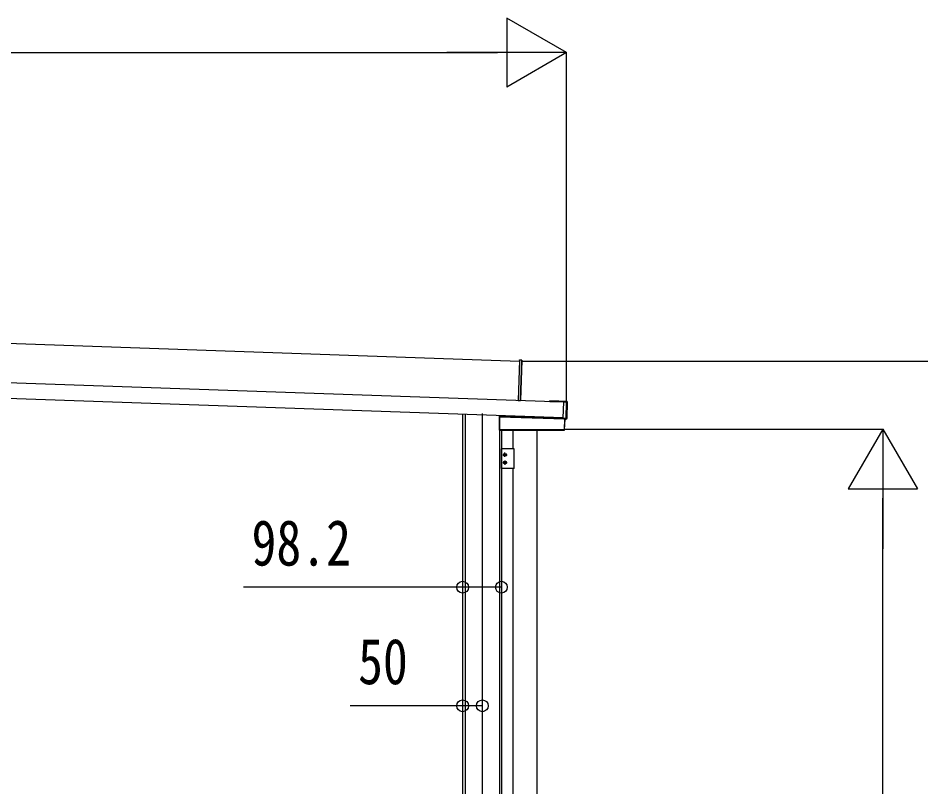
# Model space of a CAD drawing. Units: millimetres, scale not verified. Extents: x -14718 to 14718, y -10395 to 10395.
# Drawn here: x 6890 to 9174, y -6053 to -4108 of the extents above; entities that cross this region are included whole.
import ezdxf
from ezdxf.enums import TextEntityAlignment as Align

# ---------------------------------------------------------------- set-up
doc = ezdxf.new("R2010")
doc.units = ezdxf.units.MM
doc.header["$LTSCALE"] = 50
for name, color, linetype in [('0-3_YKK_12', 2, 'Continuous'), ('0-4_YKK_A1', 4, 'Continuous'), ('0-5_YKK_D', 6, 'Continuous')]:
    doc.layers.add(name, color=color, linetype=linetype)
doc.styles.add('ＭＳ ゴシック', font='')
doc.styles.get('ＭＳ ゴシック').set_extended_font_data('MS Gothic')

msp = doc.modelspace()

# ---------------------------------------------------------------- linework, layer by layer
at = {"layer": '0-3_YKK_12'}
msp.add_line((8064.57, -7900), (8064.57, -5108.51), dxfattribs=at)
at = {"layer": '0-4_YKK_A1'}
for p, q in [((3019.84, -4796.03), (8158.7, -4975.48)), ((8270.64, -5079.45), (2475.99, -4877.1)), ((8269.25, -5119.43), (2474.6, -4917.07)), ((8158.79, -4972.98), (8155.23, -5074.92)), ((8158.79, -4972.98), (8158.81, -4972.48)), ((8164.31, -4973.51), (8158.79, -4972.98)), ((8158.81, -4972.48), (8164.32, -4973.01)), ((8164.77, -4973.53), (8161.21, -5075.47)), ((8155.21, -5075.42), (8155.23, -5074.92)), ((8155.23, -5074.92), (8160.75, -5075.45)), ((8160.75, -5075.45), (8161.21, -5075.47)), ((8241.68, -5077.94), (8241.75, -5075.94)), ((8247.67, -5078.15), (8247.74, -5076.15)), ((8247.74, -5076.15), (8257.74, -5076.5)), ((8257.67, -5078.5), (8257.74, -5076.5)), ((8257.74, -5076.5), (8263.73, -5076.71)), ((8263.66, -5078.7), (8263.73, -5076.71)), ((8263.73, -5076.71), (8277.23, -5077.18)), ((8277.7, -5079.16), (8270.66, -5078.91)), ((8270.68, -5078.41), (8270.69, -5078.06)), ((8271.89, -5078.1), (8270.69, -5078.06)), ((8270.69, -5078.06), (8270.69, -5078.06)), ((8271.89, -5078.1), (8270.69, -5078.06)), ((8271.89, -5078.1), (8271.89, -5078.1)), ((8272.23, -5077), (8272.19, -5078.1)), ((8272.49, -5078.01), (8278.19, -5078.21)), ((8272.49, -5078.01), (8272.49, -5078.09)), ((8276.26, -5120.21), (8277.7, -5079.16)), ((8278.2, -5079.17), (8276.76, -5120.23)), ((8278.67, -5078.73), (8277.21, -5120.71)), ((8278.2, -5079.17), (8277.7, -5079.16)), ((8277.71, -5078.66), (8278.19, -5078.21)), ((8278.67, -5078.73), (8278.2, -5079.17)), ((8278.76, -5119.26), (8280.12, -5080.28)), ((8014.57, -5110.53), (8014.57, -7347.5)), ((8021.43, -5110.77), (8021.43, -7847.5)), ((8107.77, -5115.78), (8107.77, -5113.79)), ((8108.42, -5115.79), (8108.42, -5113.81)), ((8107.27, -5116.28), (8107.27, -5149.76)), ((8107.27, -5116.28), (8107.65, -5116.29)), ((8107.95, -5115.99), (8107.57, -5115.98)), ((8107.65, -5116.29), (8107.95, -5116.29)), ((8107.65, -5116.29), (8107.65, -5149.38)), ((8107.95, -5116.29), (8107.96, -5115.99)), ((8107.96, -5115.99), (8270.76, -5121.68)), ((8108.12, -5115.79), (8108.42, -5115.79)), ((8108.12, -5115.8), (8108.42, -5115.81)), ((8270.26, -5121.46), (8108.42, -5115.81)), ((8269.21, -5120.46), (8269.2, -5120.81)), ((8269.2, -5120.81), (8270.4, -5120.86)), ((8269.2, -5120.81), (8269.2, -5120.81)), ((8269.2, -5120.81), (8270.4, -5120.86)), ((8270.28, -5120.85), (8270.26, -5121.46)), ((8270.56, -5121.47), (8270.26, -5121.46)), ((8270.4, -5120.86), (8270.4, -5120.86)), ((8270.56, -5121.47), (8270.58, -5120.86)), ((8270.67, -5121.66), (8270.7, -5120.86)), ((8270.67, -5121.66), (8270.7, -5120.87)), ((8272.78, -5121.75), (8270.76, -5121.68)), ((8271, -5120.91), (8270.99, -5120.99)), ((8276.69, -5121.19), (8270.99, -5120.99)), ((8272.48, -5149.77), (8273.44, -5122.07)), ((8272.78, -5121.75), (8272.76, -5122.05)), ((8273.15, -5121.76), (8272.78, -5121.75)), ((8273.06, -5122.06), (8273.44, -5122.07)), ((8275.66, -5122.15), (8273.44, -5122.07)), ((8276.69, -5121.19), (8276.25, -5120.71)), ((8276.76, -5120.23), (8276.26, -5120.21)), ((8276.76, -5120.23), (8277.21, -5120.71)), ((8107.65, -5149.38), (8107.27, -5149.76)), ((8107.57, -5150.06), (8107.95, -5149.68)), ((8107.57, -5150.06), (8272.18, -5150.06)), ((8107.95, -5149.38), (8107.65, -5149.38)), ((8107.7, -5150.06), (8107.7, -7847.5)), ((8271.81, -5149.38), (8107.95, -5149.38)), ((8107.95, -5149.38), (8107.95, -5149.68)), ((8107.95, -5149.68), (8271.81, -5149.68)), ((8112.77, -5150.06), (8112.77, -7347.5)), ((8142.7, -5197.5), (8142.7, -5150.06)), ((8202.9, -7237.5), (8202.9, -5150.06)), ((8271.81, -5149.38), (8271.81, -5149.68)), ((8271.81, -5149.38), (8272.11, -5149.39)), ((8271.81, -5149.68), (8272.18, -5150.06)), ((8272.48, -5149.77), (8272.11, -5149.39)), ((8145.37, -5197.5), (8113.07, -5197.5)), ((8113.07, -5247.5), (8113.07, -5197.5)), ((8145.37, -5247.5), (8145.37, -5197.5)), ((8116.27, -5212.5), (8127.27, -5212.5)), ((8121.77, -5218), (8121.77, -5207)), ((8121.77, -5227), (8121.77, -5238)), ((8123, -5212.91), (8123.82, -5212.91)), ((8145.37, -5247.5), (8113.07, -5247.5)), ((8116.27, -5232.5), (8127.27, -5232.5)), ((8123, -5232.09), (8123.82, -5232.09)), ((8142.7, -6177.5), (8142.7, -5247.5))]:
    msp.add_line(p, q, dxfattribs=at)
for points in [[(8160.75, -5075.45), (8164.31, -4973.51), (8164.77, -4973.53)], [(8235.25, -5075.71), (8235.18, -5077.71), (8270.42, -5078.94)], [(8235.25, -5075.71), (8241.75, -5075.94), (8247.74, -5076.15)], [(8269.21, -5120.46), (8269.23, -5119.97), (8270.66, -5078.91), (8270.68, -5078.41)], [(8270.68, -5078.41), (8277.71, -5078.66), (8277.7, -5079.16)], [(8272.49, -5078.09), (8272.43, -5078.09), (8272.39, -5078.1)], [(8108.12, -5113.8), (8108.12, -5115.79), (8107.77, -5115.78)], [(8107.95, -5149.38), (8107.95, -5116.29), (8272.76, -5122.05), (8271.81, -5149.38)], [(8269.23, -5119.97), (8276.26, -5120.21), (8276.25, -5120.71), (8269.21, -5120.46)], [(8270.91, -5120.9), (8270.94, -5120.91), (8271, -5120.91)], [(8272.11, -5149.39), (8273.06, -5122.06), (8272.76, -5122.05)], [(8120.54, -5212.09), (8119.72, -5212.09), (8119.72, -5212.91), (8120.54, -5212.91)], [(8122.18, -5211.27), (8122.18, -5210.45), (8121.36, -5210.45), (8121.36, -5211.27)], [(8121.36, -5213.73), (8121.36, -5214.55), (8122.18, -5214.55), (8122.18, -5213.73)], [(8123.82, -5212.91), (8123.82, -5212.09), (8123, -5212.09)], [(8120.54, -5232.91), (8119.72, -5232.91), (8119.72, -5232.09), (8120.54, -5232.09)], [(8121.36, -5231.27), (8121.36, -5230.45), (8122.18, -5230.45), (8122.18, -5231.27)], [(8122.18, -5233.73), (8122.18, -5234.55), (8121.36, -5234.55), (8121.36, -5233.73)], [(8123.82, -5232.09), (8123.82, -5232.91), (8123, -5232.91)]]:
    msp.add_lwpolyline(points, dxfattribs=at)
for centre in [(8121.77, -5212.5), (8121.77, -5232.5)]:
    msp.add_circle(centre, 3.5, dxfattribs=at)
for centre, radius, start, end in [((8162.26, -4973.19), 2.07, 351.06854, 4.93146), ((8164.27, -4973.51), 0.5, 358, 84.5), ((8272.13, -5074.1), 4.01, 266.55184, 273.90119), ((8277.12, -5080.18), 3, 358, 88), ((8277.7, -5079.16), 0.501, 358.24971, 87.75029), ((8107.95, -5116.29), 0.3, 88.05611, 180.04719), ((8107.95, -5116.29), 0.3, 88.19064, 179.87538), ((8107.95, -5116.29), 0.3, 90.16173, 180.04449), ((8107.95, -5116.15), 0.159, 86.02272, 89.97728), ((8270.38, -5124.56), 3.71, 81.82188, 89.76035), ((8270.76, -5121.48), 0.2, 178, 268), ((8272.76, -5122.05), 0.3, 357.94657, 87.94647), ((8275.76, -5119.15), 3, 268, 358), ((8276.26, -5120.21), 0.501, 268.24971, 357.75029), ((8107.95, -5149.38), 0.301, 180.24971, 269.75029), ((8271.81, -5149.38), 0.301, 270.23913, 357.76087), ((8120.54, -5211.27), 0.82, 270, 0), ((8120.54, -5213.73), 0.82, 0, 90), ((8123, -5211.27), 0.82, 180, 270), ((8123, -5213.73), 0.82, 90, 180), ((8120.54, -5231.27), 0.82, 270, 0), ((8120.54, -5233.73), 0.82, 0, 90), ((8123, -5231.27), 0.82, 180, 270), ((8123, -5233.73), 0.82, 90, 180)]:
    msp.add_arc(centre, radius, start, end, dxfattribs=at)
for centre, major_axis, ratio, start_param, end_param in [((8160.72, -5075.45), (-0.013, 0.504), 0.060033, 4.3753319, 4.7012916), ((8271.89, -5078.07), (0.6, -0.021), 0.061163, 4.712389, 6.2831853), ((8272.48, -5078.31), (-0.01, -0.3), 0.998135, 3.1415927, 3.9545103), ((8278.17, -5078.71), (0.367, 0.342), 0.99628, 5.4996506, 7.06672), ((8107.57, -5116.28), (-0.3, 0.01), 0.998133, 4.7490956, 6.3180268), ((8107.57, -5115.78), (-0.2, 0.007), 0.998133, 1.607503, 3.1764341), ((8107.65, -5115.79), (0, 0.5), 0.061125, 3.1027435, 3.1394501), ((8107.95, -5115.79), (0.007, 0.2), 0.854479, 3.1782993, 4.712389), ((8107.95, -5115.79), (0.47, -0.016), 0.425228, 4.7490956, 6.2831853), ((8107.95, -5115.79), (-0.011, 0.2), 0.151815, 3.0913179, 3.1280246), ((8107.92, -5115.79), (0.201, -0.007), 0.992577, 6.2831853, 6.3180268), ((8107.92, -5115.79), (-0.501, 0.017), 0.998133, 3.1415927, 3.1764341), ((8270.76, -5121.48), (0.5, -0.017), 0.4, 3.1415927, 4.712389), ((8270.4, -5120.89), (0.6, -0.021), 0.061163, 6.2831853, 7.8539816), ((8271, -5120.69), (-0.01, -0.3), 0.998135, 5.4691958, 6.2831853), ((8273.14, -5122.06), (0.3, -0.01), 0.998135, 0, 1.5707963), ((8276.71, -5120.69), (0.342, -0.367), 0.99628, 5.4996506, 7.06672), ((8107.57, -5149.76), (0.213, 0.213), 0.99628, 2.358058, 3.9251274), ((8272.18, -5149.76), (-0.209, 0.217), 0.996405, 2.3754474, 3.9077379)]:
    msp.add_ellipse(centre, major_axis=major_axis, ratio=ratio, start_param=start_param, end_param=end_param, dxfattribs=at)
at = {"layer": '0-5_YKK_D'}
for p, q in [((8277.57, -4195.5), (8126.02, -4108)), ((8126.02, -4108), (8126.02, -4283)), ((2642.57, -4195.5), (8102.57, -4195.5)), ((8277.57, -4195.5), (7974.46, -4195.5)), ((8277.57, -4195.5), (8126.02, -4283)), ((8277.57, -5079.18), (8277.57, -4194.5)), ((8164.22, -4975.5), (9878.57, -4975.5)), ((8270.77, -5147.5), (9078.57, -5147.5)), ((9077.57, -5147.5), (8990.07, -5299.05)), ((9077.57, -5147.5), (9165.07, -5299.05)), ((9077.57, -5147.5), (9077.57, -5450.61)), ((8990.07, -5299.05), (9165.07, -5299.05)), ((9077.57, -7172.5), (9077.57, -5322.5))]:
    msp.add_line(p, q, dxfattribs=at)
for points in [[(8112.77, -5547.5), (8014.57, -5547.5), (7460.77, -5547.5)], [(8064.57, -5847.5), (8014.57, -5847.5), (7730.27, -5847.5)]]:
    msp.add_lwpolyline(points, dxfattribs=at)
for centre in [(8014.57, -5547.5), (8112.77, -5547.5), (8014.57, -5847.5), (8064.57, -5847.5)]:
    msp.add_circle(centre, 14.88, dxfattribs=at)

# ---------------------------------------------------------------- texts
at = {"layer": '0-5_YKK_D', "style": 'ＭＳ ゴシック', "width": 0.8}
for s, p in [('98.2', (7480.77, -5527.5)), ('50', (7750.27, -5827.5))]:
    msp.add_text(s, height=115.5, dxfattribs=at).set_placement(p, align=Align.BOTTOM_LEFT)

doc.saveas('drawing.dxf')
